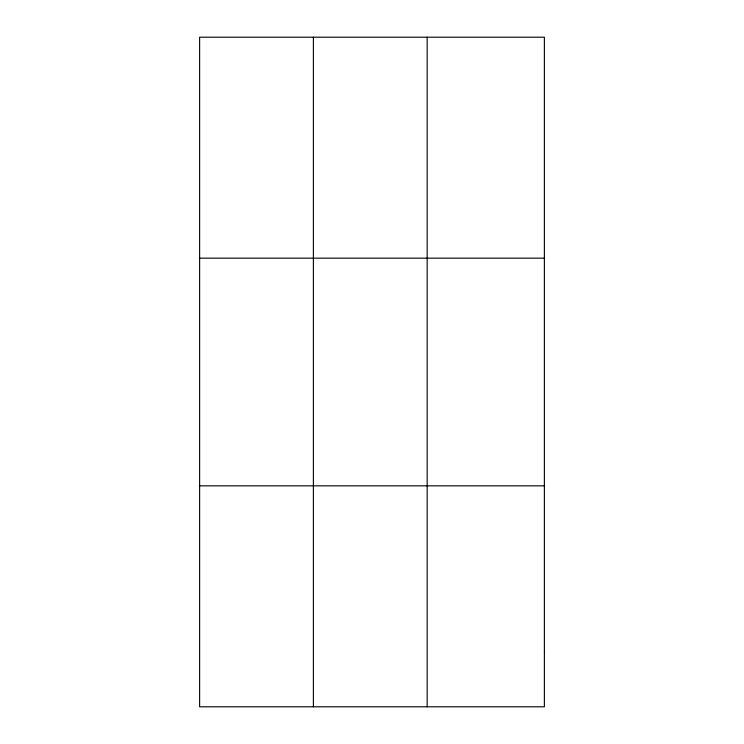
<?xml version="1.0" encoding="UTF-8"?>
<svg xmlns="http://www.w3.org/2000/svg" width="744" height="744" viewBox="0 0 744 744"><rect width="100%" height="100%" fill="white"/><g stroke="black" fill="none" stroke-linecap="round" stroke-linejoin="round"><path stroke-width="1.12" d="M313.391 37.2L313.391 706.8M427.168 37.2L427.168 706.8M199.615 258.168L544.385 258.168M199.615 485.832L544.385 485.832M544.385 651.558L544.385 706.8L199.615 706.8L199.615 37.2L544.385 37.2L544.385 651.558"/></g></svg>
